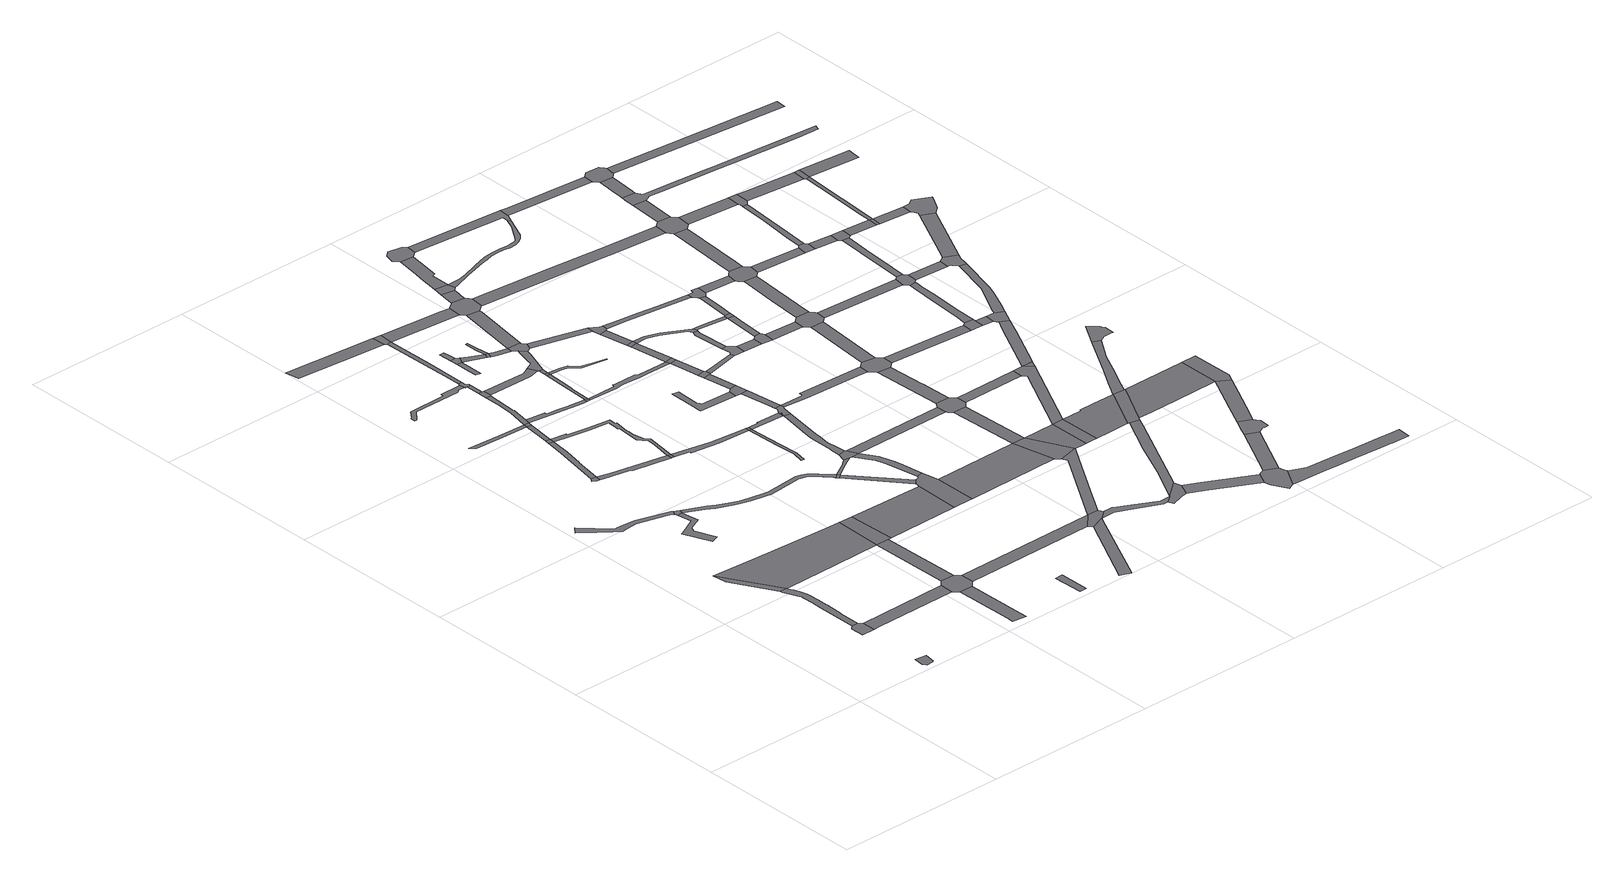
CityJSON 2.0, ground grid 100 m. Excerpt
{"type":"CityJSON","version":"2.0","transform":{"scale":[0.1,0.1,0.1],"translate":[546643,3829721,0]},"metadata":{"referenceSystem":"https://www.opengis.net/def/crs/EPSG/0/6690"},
"CityObjects":{
"road1":{"type":"Road","geometry":[{"type":"MultiSurface","lod":"1","boundaries":[[[0,1,2,3,4,5,6]]]}]},
"road2":{"type":"Road","geometry":[{"type":"MultiSurface","lod":"1","boundaries":[[[7,8,9,10,11,12,13,14]]]}]},
"road3":{"type":"Road","attributes":{"RoadStructureAttribute.sectionType":"1"},"geometry":[{"type":"MultiSurface","lod":"1","boundaries":[[[15,16,17,18,19,20,21,22,7,14,23,24,25,26,27,28,29,30,31,32,33,34,35,36,37,38]]]}]},
"road4":{"type":"Road","geometry":[{"type":"MultiSurface","lod":"1","boundaries":[[[39,40,15,38]]]}]},
"road5":{"type":"Road","attributes":{"RoadStructureAttribute.sectionType":"1"},"geometry":[{"type":"MultiSurface","lod":"1","boundaries":[[[41,42,43,44,45,46,47,48,49,50,51,52,53,54,55,56,57,58,59,60,61]]]}]},
"road6":{"type":"Road","attributes":{"RoadStructureAttribute.sectionType":"1"},"geometry":[{"type":"MultiSurface","lod":"1","boundaries":[[[12,11,62,63,64]]]}]},
"road7":{"type":"Road","attributes":{"RoadStructureAttribute.sectionType":"1"},"geometry":[{"type":"MultiSurface","lod":"1","boundaries":[[[65,66,67,68,69,70,71,72,73,74,75]]]}]},
"road8":{"type":"Road","geometry":[{"type":"MultiSurface","lod":"1","boundaries":[[[76,77,78,39,38,79,80,81,82]]]}]},
"road9":{"type":"Road","geometry":[{"type":"MultiSurface","lod":"1","boundaries":[[[61,60,75,74,83]]]}]},
"road10":{"type":"Road","attributes":{"RoadStructureAttribute.sectionType":"1"},"geometry":[{"type":"MultiSurface","lod":"1","boundaries":[[[84,85,86,87,88,89]]]}]},
"road11":{"type":"Road","geometry":[{"type":"MultiSurface","lod":"1","boundaries":[[[90,91,92,93,94]]]}]},
"road12":{"type":"Road","geometry":[{"type":"MultiSurface","lod":"1","boundaries":[[[95,96,64,63,97,86,85,98,99,100,101,102]]]}]},
"road13":{"type":"Road","attributes":{"RoadStructureAttribute.sectionType":"1"},"geometry":[{"type":"MultiSurface","lod":"1","boundaries":[[[103,104,105,106,107,108]]]}]},
"road14":{"type":"Road","attributes":{"RoadStructureAttribute.sectionType":"1"},"geometry":[{"type":"MultiSurface","lod":"1","boundaries":[[[109,110,90,94,111,112,113,114]]]}]},
"road15":{"type":"Road","attributes":{"RoadStructureAttribute.sectionType":"1"},"geometry":[{"type":"MultiSurface","lod":"1","boundaries":[[[81,95,102,115]]]}]},
"road16":{"type":"Road","attributes":{"RoadStructureAttribute.sectionType":"1"},"geometry":[{"type":"MultiSurface","lod":"1","boundaries":[[[116,117,118,94,93,119,120,121,122,123]]]}]},
"road17":{"type":"Road","geometry":[{"type":"MultiSurface","lod":"1","boundaries":[[[124,109,114,125]]]}]},
"road18":{"type":"Road","attributes":{"RoadStructureAttribute.sectionType":"1"},"geometry":[{"type":"MultiSurface","lod":"1","boundaries":[[[126,127,128,129,130,131,132,133,134,135,136,137,138,139,140]]]}]},
"road19":{"type":"Road","attributes":{"RoadStructureAttribute.sectionType":"1"},"geometry":[{"type":"MultiSurface","lod":"1","boundaries":[[[107,141,124,125,142]]]}]},
"road20":{"type":"Road","geometry":[{"type":"MultiSurface","lod":"1","boundaries":[[[82,81,115,143,144]]]}]},
"road21":{"type":"Road","geometry":[{"type":"MultiSurface","lod":"1","boundaries":[[[108,107,142,145]]]}]},
"road22":{"type":"Road","attributes":{"RoadStructureAttribute.sectionType":"1"},"geometry":[{"type":"MultiSurface","lod":"1","boundaries":[[[146,147,148,149,150,151,152,153,154,155,156,157,83,74,158,159,160,161,162,163,164,165,166,167,168,169,170,171,172]]]}]},
"road23":{"type":"Road","attributes":{"RoadStructureAttribute.sectionType":"1"},"geometry":[{"type":"MultiSurface","lod":"1","boundaries":[[[173,174,175,176,177,178,179,180,181,182,183,125,114,184,185,186,187,188,189,190,191,192,123,193]]]}]},
"road24":{"type":"Road","attributes":{"RoadStructureAttribute.sectionType":"1"},"geometry":[{"type":"MultiSurface","lod":"1","boundaries":[[[194,195,196,197,198]]]}]},
"road25":{"type":"Road","attributes":{"RoadStructureAttribute.sectionType":"1"},"geometry":[{"type":"MultiSurface","lod":"1","boundaries":[[[199,200,201,108,145,202,203,204,205]]]}]},
"road26":{"type":"Road","geometry":[{"type":"MultiSurface","lod":"1","boundaries":[[[206,207,208,209]]]}]},
"road27":{"type":"Road","geometry":[{"type":"MultiSurface","lod":"1","boundaries":[[[123,122,210,193]]]}]},
"road28":{"type":"Road","geometry":[{"type":"MultiSurface","lod":"1","boundaries":[[[211,212,199,205,213,214,215]]]}]},
"road29":{"type":"Road","attributes":{"RoadStructureAttribute.sectionType":"1"},"geometry":[{"type":"MultiSurface","lod":"1","boundaries":[[[216,211,215,217]]]}]},
"road30":{"type":"Road","geometry":[{"type":"MultiSurface","lod":"1","boundaries":[[[218,126,140,219,216,217,220,221,222,223,224]]]}]},
"road31":{"type":"Road","attributes":{"RoadStructureAttribute.sectionType":"1"},"geometry":[{"type":"MultiSurface","lod":"1","boundaries":[[[225,226,227,228,202,145,229,230,231,232]]]}]},
"road32":{"type":"Road","attributes":{"RoadStructureAttribute.sectionType":"1"},"geometry":[{"type":"MultiSurface","lod":"1","boundaries":[[[233,234,235,236,218,224]]]}]},
"road33":{"type":"Road","attributes":{"function":"2","RoadStructureAttribute.sectionType":"1"},"geometry":[{"type":"MultiSurface","lod":"1","boundaries":[[[144,143,237,238]]]}]},
"road34":{"type":"Road","attributes":{"RoadStructureAttribute.sectionType":"1"},"geometry":[{"type":"MultiSurface","lod":"1","boundaries":[[[239,100,99,240]]]}]},
"road35":{"type":"Road","attributes":{"RoadStructureAttribute.sectionType":"1"},"geometry":[{"type":"MultiSurface","lod":"1","boundaries":[[[241,242,243,244,245]]]}]},
"road36":{"type":"Road","attributes":{"RoadStructureAttribute.sectionType":"1"},"geometry":[{"type":"MultiSurface","lod":"1","boundaries":[[[246,247,214,213,248,249]]]}]},
"road37":{"type":"Road","attributes":{"RoadStructureAttribute.sectionType":"1"},"geometry":[{"type":"MultiSurface","lod":"1","boundaries":[[[250,251,193,210,252,253,254,255,256,257]]]}]},
"road38":{"type":"Road","geometry":[{"type":"MultiSurface","lod":"1","boundaries":[[[198,197,235,234,258]]]}]},
"road39":{"type":"Road","geometry":[{"type":"MultiSurface","lod":"1","boundaries":[[[259,260,261,241,245,262]]]}]},
"road40":{"type":"Road","geometry":[{"type":"MultiSurface","lod":"1","boundaries":[[[263,264,265,260,259]]]}]},
"road41":{"type":"Road","geometry":[{"type":"MultiSurface","lod":"1","boundaries":[[[266,232,231,267,268]]]}]},
"road42":{"type":"Road","geometry":[{"type":"MultiSurface","lod":"1","boundaries":[[[172,171,269,270]]]}]},
"road43":{"type":"Road","attributes":{"RoadStructureAttribute.sectionType":"1"},"geometry":[{"type":"MultiSurface","lod":"1","boundaries":[[[271,262,245,272,273]]]}]},
"road44":{"type":"Road","attributes":{"RoadStructureAttribute.sectionType":"1"},"geometry":[{"type":"MultiSurface","lod":"1","boundaries":[[[274,275,266,268,276,277,278,279]]]}]},
"road45":{"type":"Road","attributes":{"RoadStructureAttribute.sectionType":"1"},"geometry":[{"type":"MultiSurface","lod":"1","boundaries":[[[270,269,280,281]]]}]},
"road46":{"type":"Road","geometry":[{"type":"MultiSurface","lod":"1","boundaries":[[[282,274,279,283]]]}]},
"road47":{"type":"Road","geometry":[{"type":"MultiSurface","lod":"1","boundaries":[[[273,272,284,285]]]}]},
"road48":{"type":"Road","attributes":{"RoadStructureAttribute.sectionType":"1"},"geometry":[{"type":"MultiSurface","lod":"1","boundaries":[[[286,287,288,289,172,270,290,291,292,293,294]]]}]},
"road49":{"type":"Road","attributes":{"RoadStructureAttribute.sectionType":"1"},"geometry":[{"type":"MultiSurface","lod":"1","boundaries":[[[295,282,283,296]]]}]},
"road50":{"type":"Road","attributes":{"RoadStructureAttribute.sectionType":"1"},"geometry":[{"type":"MultiSurface","lod":"1","boundaries":[[[256,297,298,299,300,301,302,303]]]}]},
"road51":{"type":"Road","attributes":{"RoadStructureAttribute.sectionType":"1"},"geometry":[{"type":"MultiSurface","lod":"1","boundaries":[[[304,305,306,307,308]]]}]},
"road52":{"type":"Road","geometry":[{"type":"MultiSurface","lod":"1","boundaries":[[[309,310,311,312,273,285]]]}]},
"road53":{"type":"Road","attributes":{"RoadStructureAttribute.sectionType":"1"},"geometry":[{"type":"MultiSurface","lod":"1","boundaries":[[[313,285,284,314,315,316]]]}]},
"road54":{"type":"Road","geometry":[{"type":"MultiSurface","lod":"1","boundaries":[[[317,318,319,320,321,322,281,280,323,324,238,237,325,326,327]]]}]},
"road55":{"type":"Road","geometry":[{"type":"MultiSurface","lod":"1","boundaries":[[[328,329,330,331,332,333,334,335,246,249,295,296,336,337]]]}]},
"road56":{"type":"Road","geometry":[{"type":"MultiSurface","lod":"1","boundaries":[[[257,256,303,338]]]}]},
"road57":{"type":"Road","attributes":{"RoadStructureAttribute.sectionType":"1"},"geometry":[{"type":"MultiSurface","lod":"1","boundaries":[[[339,258,234,340,341,342,343]]]}]},
"road58":{"type":"Road","geometry":[{"type":"MultiSurface","lod":"1","boundaries":[[[344,345,346,286,294,347,348,349]]]}]},
"road59":{"type":"Road","attributes":{"RoadStructureAttribute.sectionType":"1"},"geometry":[{"type":"MultiSurface","lod":"1","boundaries":[[[347,350,351,320,319,352,353,354,355,348]]]}]},
"road60":{"type":"Road","geometry":[{"type":"MultiSurface","lod":"1","boundaries":[[[316,315,328,337,356,357,358,359]]]}]},
"road61":{"type":"Road","attributes":{"RoadStructureAttribute.sectionType":"1"},"geometry":[{"type":"MultiSurface","lod":"1","boundaries":[[[360,361,362,363,364,365,366,367,368,369,283,279]]]}]},
"road62":{"type":"Road","attributes":{"RoadStructureAttribute.sectionType":"1"},"geometry":[{"type":"MultiSurface","lod":"1","boundaries":[[[370,371,372,373,374,375,268,267,376,377,378,379,380,381,382]]]}]},
"road63":{"type":"Road","attributes":{"RoadStructureAttribute.sectionType":"1"},"geometry":[{"type":"MultiSurface","lod":"1","boundaries":[[[383,384,338,303,385,386,387,388]]]}]},
"road64":{"type":"Road","attributes":{"RoadStructureAttribute.sectionType":"1"},"geometry":[{"type":"MultiSurface","lod":"1","boundaries":[[[387,389,390,391,392,393,394,395,396,345,344,397,398,399,400,401,402,403,404]]]}]},
"road65":{"type":"Road","geometry":[{"type":"MultiSurface","lod":"1","boundaries":[[[239,240,306,305,405,406]]]}]},
"road66":{"type":"Road","attributes":{"RoadStructureAttribute.sectionType":"1"},"geometry":[{"type":"MultiSurface","lod":"1","boundaries":[[[407,408,409,410,411,412,413,414,415,416,417,418]]]}]},
"road67":{"type":"Road","attributes":{"RoadStructureAttribute.sectionType":"1"},"geometry":[{"type":"MultiSurface","lod":"1","boundaries":[[[419,420,316,359,421,422]]]}]},
"road68":{"type":"Road","geometry":[{"type":"MultiSurface","lod":"1","boundaries":[[[404,423,424,425,426,427,428,429,388,387],[430,431,387]]]}]},
"road69":{"type":"Road","attributes":{"RoadStructureAttribute.sectionType":"1"},"geometry":[{"type":"MultiSurface","lod":"1","boundaries":[[[357,356,432,433,434]]]}]},
"road70":{"type":"Road","attributes":{"RoadStructureAttribute.sectionType":"1"},"geometry":[{"type":"MultiSurface","lod":"1","boundaries":[[[435,436,437,438,439,440,441,428,427]]]}]},
"road71":{"type":"Road","geometry":[{"type":"MultiSurface","lod":"1","boundaries":[[[442,443,444,445,343,342,419,422,446,447,448,449,450,451]]]}]},
"road72":{"type":"Road","geometry":[{"type":"MultiSurface","lod":"1","boundaries":[[[452,453,454,418,417,438,437]]]}]},
"road73":{"type":"Road","attributes":{"function":"2","RoadStructureAttribute.sectionType":"1"},"geometry":[{"type":"MultiSurface","lod":"1","boundaries":[[[455,327,326,456]]]}]},
"road74":{"type":"Road","attributes":{"RoadStructureAttribute.sectionType":"1"},"geometry":[{"type":"MultiSurface","lod":"1","boundaries":[[[457,458,459,454,453]]]}]},
"road75":{"type":"Road","attributes":{"RoadStructureAttribute.sectionType":"1"},"geometry":[{"type":"MultiSurface","lod":"1","boundaries":[[[460,461,442,451,462,463]]]}]},
"road76":{"type":"Road","geometry":[{"type":"MultiSurface","lod":"1","boundaries":[[[464,465,466,459,458,467,468]]]}]},
"road77":{"type":"Road","attributes":{"RoadStructureAttribute.sectionType":"1"},"geometry":[{"type":"MultiSurface","lod":"1","boundaries":[[[469,470,466,465]]]}]},
"road78":{"type":"Road","attributes":{"RoadStructureAttribute.sectionType":"1"},"geometry":[{"type":"MultiSurface","lod":"1","boundaries":[[[471,472,473,474,405,305,475,476,477,478,479,480]]]}]},
"road79":{"type":"Road","attributes":{"RoadStructureAttribute.sectionType":"1"},"geometry":[{"type":"MultiSurface","lod":"1","boundaries":[[[481,349,348,482,483,484]]]}]},
"road80":{"type":"Road","geometry":[{"type":"MultiSurface","lod":"1","boundaries":[[[485,382,381,470,469]]]}]},
"road81":{"type":"Road","geometry":[{"type":"MultiSurface","lod":"1","boundaries":[[[486,460,463,487,488]]]}]},
"road82":{"type":"Road","attributes":{"RoadStructureAttribute.sectionType":"1"},"geometry":[{"type":"MultiSurface","lod":"1","boundaries":[[[489,490,491,492,382,485]]]}]},
"road83":{"type":"Road","geometry":[{"type":"MultiSurface","lod":"1","boundaries":[[[493,494,491,490,495]]]}]},
"road84":{"type":"Road","attributes":{"RoadStructureAttribute.sectionType":"1"},"geometry":[{"type":"MultiSurface","lod":"1","boundaries":[[[496,497,494,493]]]}]},
"road85":{"type":"Road","attributes":{"RoadStructureAttribute.sectionType":"1"},"geometry":[{"type":"MultiSurface","lod":"1","boundaries":[[[498,499,500,501,502,503,239,406]]]}]},
"road86":{"type":"Road","geometry":[{"type":"MultiSurface","lod":"1","boundaries":[[[504,505,506,434,433,497,496,507,508,509]]]}]},
"road87":{"type":"Road","attributes":{"RoadStructureAttribute.sectionType":"1"},"geometry":[{"type":"MultiSurface","lod":"1","boundaries":[[[510,511,512,513,486,488,514,515,516,517,518,519,520]]]}]},
"road88":{"type":"Road","attributes":{"RoadStructureAttribute.sectionType":"1"},"geometry":[{"type":"MultiSurface","lod":"1","boundaries":[[[521,522,523,468,467,524]]]}]},
"road89":{"type":"Road","attributes":{"RoadStructureAttribute.sectionType":"1"},"geometry":[{"type":"MultiSurface","lod":"1","boundaries":[[[525,526,527,427,426,528,529,530,531]]]}]},
"road90":{"type":"Road","geometry":[{"type":"MultiSurface","lod":"1","boundaries":[[[532,533,534,535,536,537,510,520,538,539,540,541,542]]]}]},
"road91":{"type":"Road","attributes":{"RoadStructureAttribute.sectionType":"1"},"geometry":[{"type":"MultiSurface","lod":"1","boundaries":[[[543,544,545,495,490,546,547,548,549,550,551,552]]]}]},
"road92":{"type":"Road","geometry":[{"type":"MultiSurface","lod":"1","boundaries":[[[553,554,480,479,555,556,557,558,559]]]}]},
"road93":{"type":"Road","geometry":[{"type":"MultiSurface","lod":"1","boundaries":[[[560,561,562,563,564,565,566,521,524,567,568,569,570,571]]]}]},
"road94":{"type":"Road","geometry":[{"type":"MultiSurface","lod":"1","boundaries":[[[455,456,501,500,572]]]}]},
"road95":{"type":"Road","attributes":{"RoadStructureAttribute.sectionType":"1"},"geometry":[{"type":"MultiSurface","lod":"1","boundaries":[[[549,573,574,575,562,561,576,550]]]}]},
"road96":{"type":"Road","attributes":{"RoadStructureAttribute.sectionType":"1"},"geometry":[{"type":"MultiSurface","lod":"1","boundaries":[[[577,455,572,578,579]]]}]},
"road97":{"type":"Road","attributes":{"RoadStructureAttribute.sectionType":"1"},"geometry":[{"type":"MultiSurface","lod":"1","boundaries":[[[580,571,570,581,582]]]}]},
"road98":{"type":"Road","attributes":{"RoadStructureAttribute.sectionType":"1"},"geometry":[{"type":"MultiSurface","lod":"1","boundaries":[[[583,572,500,584,585]]]}]},
"road99":{"type":"Road","attributes":{"RoadStructureAttribute.sectionType":"1"},"geometry":[{"type":"MultiSurface","lod":"1","boundaries":[[[586,587,588,589,509,508,590,591,592,593,594]]]}]},
"road100":{"type":"Road","geometry":[{"type":"MultiSurface","lod":"1","boundaries":[[[595,596,484,483,597,577,579,598,599,600,601,602]]]}]},
"road101":{"type":"Road","attributes":{"RoadStructureAttribute.sectionType":"1"},"geometry":[{"type":"MultiSurface","lod":"1","boundaries":[[[603,604,605,606,607,608,609,610,611,612,613,614,615,616,488,487,617,618,619,620,621,622,623,624,625,626,627,628,629]]]}]},
"road102":{"type":"Road","attributes":{"RoadStructureAttribute.sectionType":"1"},"geometry":[{"type":"MultiSurface","lod":"1","boundaries":[[[630,559,558,631,632,633]]]}]},
"road103":{"type":"Road","geometry":[{"type":"MultiSurface","lod":"1","boundaries":[[[634,635,552,551,636,637]]]}]},
"road104":{"type":"Road","geometry":[{"type":"MultiSurface","lod":"1","boundaries":[[[638,639,640,641,582,581,642,643]]]}]},
"road105":{"type":"Road","attributes":{"RoadStructureAttribute.sectionType":"1"},"geometry":[{"type":"MultiSurface","lod":"1","boundaries":[[[644,645,595,602,646,647,648]]]}]},
"road106":{"type":"Road","attributes":{"RoadStructureAttribute.sectionType":"1"},"geometry":[{"type":"MultiSurface","lod":"1","boundaries":[[[649,650,651,652,653,480,554,654,655]]]}]},
"road107":{"type":"Road","geometry":[{"type":"MultiSurface","lod":"1","boundaries":[[[583,585,656,657,658]]]}]},
"road108":{"type":"Road","attributes":{"RoadStructureAttribute.sectionType":"1"},"geometry":[{"type":"MultiSurface","lod":"1","boundaries":[[[636,641,640,659,660]]]}]},
"road109":{"type":"Road","geometry":[{"type":"MultiSurface","lod":"1","boundaries":[[[661,662,531,530,663,664,644,648,665,666,667,668,669,670]]]}]},
"road110":{"type":"Road","attributes":{"RoadStructureAttribute.sectionType":"1"},"geometry":[{"type":"MultiSurface","lod":"1","boundaries":[[[540,539,671,672,603,629,673,674,675]]]}]},
"road111":{"type":"Road","attributes":{"RoadStructureAttribute.sectionType":"1"},"geometry":[{"type":"MultiSurface","lod":"1","boundaries":[[[676,677,449,448,678,679,680,681,682,683]]]}]},
"road112":{"type":"Road","geometry":[{"type":"MultiSurface","lod":"1","boundaries":[[[684,637,636,660,685]]]}]},
"road113":{"type":"Road","attributes":{"RoadStructureAttribute.sectionType":"1"},"geometry":[{"type":"MultiSurface","lod":"1","boundaries":[[[686,643,642,687,688]]]}]},
"road114":{"type":"Road","attributes":{"RoadStructureAttribute.sectionType":"1"},"geometry":[{"type":"MultiSurface","lod":"1","boundaries":[[[689,684,685,690,691]]]}]},
"road115":{"type":"Road","attributes":{"RoadStructureAttribute.sectionType":"1"},"geometry":[{"type":"MultiSurface","lod":"1","boundaries":[[[692,693,661,670]]]}]},
"road116":{"type":"Road","geometry":[{"type":"MultiSurface","lod":"1","boundaries":[[[694,695,696,633,632,697,698,699,700,701,702,703]]]}]},
"road117":{"type":"Road","attributes":{"RoadStructureAttribute.sectionType":"1"},"geometry":[{"type":"MultiSurface","lod":"1","boundaries":[[[600,599,704,705]]]}]},
"road118":{"type":"Road","geometry":[{"type":"MultiSurface","lod":"1","boundaries":[[[706,707,708,594,593,709,710,689,691,711,712,713,714]]]}]},
"road119":{"type":"Road","attributes":{"function":"2","RoadStructureAttribute.sectionType":"1"},"geometry":[{"type":"MultiSurface","lod":"1","boundaries":[[[715,716,717,658,657,718,719,720,721,649,722]]]}]},
"road120":{"type":"Road","attributes":{"RoadStructureAttribute.sectionType":"1"},"geometry":[{"type":"MultiSurface","lod":"1","boundaries":[[[705,704,723,583,658,724,725]]]}]},
"road121":{"type":"Road","geometry":[{"type":"MultiSurface","lod":"1","boundaries":[[[726,727,688,687,728,693,692,729,730,731,732,733]]]}]},
"road122":{"type":"Road","attributes":{"RoadStructureAttribute.sectionType":"1"},"geometry":[{"type":"MultiSurface","lod":"1","boundaries":[[[714,713,734,735]]]}]},
"road123":{"type":"Road","attributes":{"RoadStructureAttribute.sectionType":"1"},"geometry":[{"type":"MultiSurface","lod":"1","boundaries":[[[736,737,694,703,738,739]]]}]},
"road124":{"type":"Road","geometry":[{"type":"MultiSurface","lod":"1","boundaries":[[[722,649,655,740,741,742,743,744]]]}]},
"road125":{"type":"Road","attributes":{"RoadStructureAttribute.sectionType":"1"},"geometry":[{"type":"MultiSurface","lod":"1","boundaries":[[[745,746,747,748,668,667,749,750]]]}]},
"road126":{"type":"Road","attributes":{"RoadStructureAttribute.sectionType":"1"},"geometry":[{"type":"MultiSurface","lod":"1","boundaries":[[[751,752,726,733,753]]]}]},
"road127":{"type":"Road","attributes":{"RoadStructureAttribute.sectionType":"1"},"geometry":[{"type":"MultiSurface","lod":"1","boundaries":[[[754,725,724]]]}]},
"road128":{"type":"Road","geometry":[{"type":"MultiSurface","lod":"1","boundaries":[[[755,756,735,734,757,751,753,758,759,760,761,762]]]}]},
"road129":{"type":"Road","attributes":{"RoadStructureAttribute.sectionType":"1"},"geometry":[{"type":"MultiSurface","lod":"1","boundaries":[[[763,764,765,766,767,700,699,768,769,770,771,772,773,774,775,776,777]]]}]},
"road130":{"type":"Road","geometry":[{"type":"MultiSurface","lod":"1","boundaries":[[[778,779,736,739,780,781,782,783,784,785,786]]]}]},
"road131":{"type":"Road","attributes":{"RoadStructureAttribute.sectionType":"1"},"geometry":[{"type":"MultiSurface","lod":"1","boundaries":[[[731,730,787,788]]]}]},
"road132":{"type":"Road","attributes":{"RoadStructureAttribute.sectionType":"1"},"geometry":[{"type":"MultiSurface","lod":"1","boundaries":[[[789,755,762,790,791]]]}]},
"road133":{"type":"Road","attributes":{"function":"2","RoadStructureAttribute.sectionType":"1"},"geometry":[{"type":"MultiSurface","lod":"1","boundaries":[[[743,742,792,793,794,795,796]]]}]},
"road134":{"type":"Road","attributes":{"RoadStructureAttribute.sectionType":"1"},"geometry":[{"type":"MultiSurface","lod":"1","boundaries":[[[797,798,725,799,800,801,802]]]}]},
"road135":{"type":"Road","geometry":[{"type":"MultiSurface","lod":"1","boundaries":[[[803,675,674,804,805,806]]]}]},
"road136":{"type":"Road","attributes":{"RoadStructureAttribute.sectionType":"1"},"geometry":[{"type":"MultiSurface","lod":"1","boundaries":[[[807,808,809,810,811,812,813,722,744,814,815,816,817]]]}]},
"road137":{"type":"Road","geometry":[{"type":"MultiSurface","lod":"1","boundaries":[[[818,750,749,819,820,821]]]}]},
"road138":{"type":"Road","attributes":{"RoadStructureAttribute.sectionType":"1"},"geometry":[{"type":"MultiSurface","lod":"1","boundaries":[[[760,759,822,823]]]}]},
"road139":{"type":"Road","geometry":[{"type":"MultiSurface","lod":"1","boundaries":[[[824,825,683,682,826,789,791,827,828,829,830]]]}]},
"road140":{"type":"Road","attributes":{"RoadStructureAttribute.sectionType":"1"},"geometry":[{"type":"MultiSurface","lod":"1","boundaries":[[[795,831,832,833,778,786,834,835,836]]]}]},
"road141":{"type":"Road","attributes":{"RoadStructureAttribute.sectionType":"1"},"geometry":[{"type":"MultiSurface","lod":"1","boundaries":[[[837,820,819,838,839,840]]]}]},
"road142":{"type":"Road","attributes":{"RoadStructureAttribute.sectionType":"1"},"geometry":[{"type":"MultiSurface","lod":"1","boundaries":[[[841,842,843,844,845,846,847,848,849,850,818,821]]]}]},
"road143":{"type":"Road","geometry":[{"type":"MultiSurface","lod":"1","boundaries":[[[851,824,830,852]]]}]},
"road144":{"type":"Road","geometry":[{"type":"MultiSurface","lod":"1","boundaries":[[[840,839,853,854,797,802,855,856]]]}]},
"road145":{"type":"Road","geometry":[{"type":"MultiSurface","lod":"1","boundaries":[[[857,858,788,787,859,846,845,860,861,862,863,864,865]]]}]},
"road146":{"type":"Road","geometry":[{"type":"MultiSurface","lod":"1","boundaries":[[[866,867,823,822,868,869,870,871,872]]]}]},
"road147":{"type":"Road","attributes":{"RoadStructureAttribute.sectionType":"1"},"geometry":[{"type":"MultiSurface","lod":"1","boundaries":[[[873,874,875,876,877,878,879]]]}]},
"road148":{"type":"Road","geometry":[{"type":"MultiSurface","lod":"1","boundaries":[[[796,795,836,880,881,882]]]}]},
"road149":{"type":"Road","geometry":[{"type":"MultiSurface","lod":"1","boundaries":[[[883,807,817,884,885,886,887,888,889,890]]]}]},
"road150":{"type":"Road","attributes":{"RoadStructureAttribute.sectionType":"1"},"geometry":[{"type":"MultiSurface","lod":"1","boundaries":[[[891,828,827,892,893]]]}]},
"road151":{"type":"Road","geometry":[{"type":"MultiSurface","lod":"1","boundaries":[[[894,895,806,805,896,873,879,897,898,899,900,901]]]}]},
"road152":{"type":"Road","attributes":{"RoadStructureAttribute.sectionType":"1"},"geometry":[{"type":"MultiSurface","lod":"1","boundaries":[[[869,868,902,903]]]}]},
"road153":{"type":"Road","attributes":{"RoadStructureAttribute.sectionType":"1"},"geometry":[{"type":"MultiSurface","lod":"1","boundaries":[[[904,905,906,857,865,907,908,909]]]}]},
"road154":{"type":"Road","attributes":{"RoadStructureAttribute.sectionType":"1"},"geometry":[{"type":"MultiSurface","lod":"1","boundaries":[[[910,911,912,866,872,913,914]]]}]},
"road155":{"type":"Road","attributes":{"RoadStructureAttribute.sectionType":"1"},"geometry":[{"type":"MultiSurface","lod":"1","boundaries":[[[915,916,917,856,855,918,919,920,921,922]]]}]},
"road156":{"type":"Road","attributes":{"RoadStructureAttribute.sectionType":"1"},"geometry":[{"type":"MultiSurface","lod":"1","boundaries":[[[863,862,923,924]]]}]},
"road157":{"type":"Road","geometry":[{"type":"MultiSurface","lod":"1","boundaries":[[[925,903,902,904,909,926,927]]]}]},
"road158":{"type":"Road","geometry":[{"type":"MultiSurface","lod":"1","boundaries":[[[893,892,928,929,910,914,930,931,932,933]]]}]},
"road159":{"type":"Road","geometry":[{"type":"MultiSurface","lod":"1","boundaries":[[[934,935,924,923,936,937,938,915,922,939,940,941]]]}]},
"road160":{"type":"Road","attributes":{"RoadStructureAttribute.sectionType":"1"},"geometry":[{"type":"MultiSurface","lod":"1","boundaries":[[[942,943,927,926,944,945]]]}]},
"road161":{"type":"Road","geometry":[{"type":"MultiSurface","lod":"1","boundaries":[[[945,944,946,947]]]}]},
"road162":{"type":"Road","attributes":{"RoadStructureAttribute.sectionType":"1"},"geometry":[{"type":"MultiSurface","lod":"1","boundaries":[[[948,949,933,932,950,951,952,953,954]]]}]},
"road163":{"type":"Road","attributes":{"RoadStructureAttribute.sectionType":"1"},"geometry":[{"type":"MultiSurface","lod":"1","boundaries":[[[955,956,934,941,957]]]}]},
"road164":{"type":"Road","attributes":{"RoadStructureAttribute.sectionType":"1"},"geometry":[{"type":"MultiSurface","lod":"1","boundaries":[[[876,958,851,852,959,960,961,962,963,964,965,966,967,968,969,970,971,972,877]]]}]},
"road165":{"type":"Road","attributes":{"RoadStructureAttribute.sectionType":"1"},"geometry":[{"type":"MultiSurface","lod":"1","boundaries":[[[947,946,973,974]]]}]},
"road166":{"type":"Road","attributes":{"RoadStructureAttribute.sectionType":"1"},"geometry":[{"type":"MultiSurface","lod":"1","boundaries":[[[975,976,977,978,979,945,947]]]}]},
"road167":{"type":"Road","geometry":[{"type":"MultiSurface","lod":"1","boundaries":[[[954,953,980,977,976,981]]]}]},
"road168":{"type":"Road","attributes":{"RoadStructureAttribute.sectionType":"1"},"geometry":[{"type":"MultiSurface","lod":"1","boundaries":[[[982,899,898,983,984,985]]]}]},
"road169":{"type":"Road","geometry":[{"type":"MultiSurface","lod":"1","boundaries":[[[986,987,988,974,973,989,990,991,955,957,992,993,994]]]}]},
"road170":{"type":"Road","attributes":{"RoadStructureAttribute.sectionType":"1"},"geometry":[{"type":"MultiSurface","lod":"1","boundaries":[[[981,976,995,996,997]]]}]}
},
"vertices":[
[478,115,0],[469,56,0],[484,35,0],[523,37,0],[524,41,0],[533,46,0],[542,106,0],
[461,563,0],[443,547,0],[439,543,0],[442,463,0],[519,464,0],[518,544,0],[517,545,0],[497,563,0],
[416,1045,0],[421,1031,0],[448,968,0],[462,935,0],[462,916,0],[462,856,0],[461,795,0],[461,692,0],[499,684,0],[500,692,0],[504,794,0],[501,795,0],[502,857,0],[502,913,0],[502,916,0],[501,919,0],[497,938,0],[494,957,0],[489,971,0],[486,982,0],[482,994,0],[476,1011,0],[469,1027,0],[459,1044,0],
[271,1378,0],[282,1293,0],
[530,1973,0],[343,2032,0],[255,2038,0],[226,2040,0],[215,2040,0],[141,2113,0],[73,2180,0],[42,2143,0],[114,2084,0],[125,2075,0],[185,2026,0],[226,1997,0],[229,1995,0],[255,1998,0],[310,2004,0],[320,2003,0],[333,2002,0],[443,1973,0],[503,1953,0],[527,1943,0],[540,1968,0],
[557,465,0],[1044,470,0],[1046,549,0],
[545,1840,0],[454,1794,0],[428,1781,0],[493,1624,0],[518,1634,0],[537,1642,0],[490,1762,0],[502,1791,0],[577,1825,0],[561,1928,0],[531,1923,0],
[991,1339,0],[795,1348,0],[536,1361,0],[482,1044,0],[794,1048,0],[1070,1052,0],[1079,1336,0],
[573,1952,0],
[1158,93,0],[1155,441,0],[1075,441,0],[1078,99,0],[1079,58,0],[1159,48,0],
[447,2469,0],[435,2453,0],[457,2438,0],[471,2435,0],[478,2466,0],
[1075,581,0],[1055,559,0],[1055,459,0],[1175,461,0],[1187,472,0],[1187,551,0],[1175,562,0],[1155,578,0],
[386,3084,0],[194,3094,0],[223,3068,0],[390,3060,0],[545,3052,0],[550,3077,0],
[520,2863,0],[503,2752,0],[506,2629,0],[510,2628,0],[531,2741,0],[548,2859,0],
[1150,1052,0],
[688,2422,0],[551,2449,0],[550,2446,0],[490,2431,0],[636,2400,0],[657,2392,0],[878,2350,0],[878,2383,0],
[524,2892,0],[552,2888,0],
[566,3569,0],[440,3568,0],[439,3553,0],[216,3548,0],[184,3505,0],[173,3497,0],[175,3497,0],[173,3469,0],[180,3469,0],[185,3469,0],[192,3477,0],[234,3528,0],[514,3530,0],[531,3541,0],[573,3541,0],
[532,2943,0],[574,3048,0],
[1170,1052,0],[1160,1332,0],
[578,3075,0],
[1312,1746,0],[1300,1758,0],[1293,1764,0],[1271,1783,0],[1243,1796,0],[1214,1806,0],[1015,1789,0],[905,1806,0],[852,1821,0],[798,1841,0],[739,1867,0],[697,1892,0],[669,1874,0],[715,1849,0],[804,1808,0],[838,1798,0],[891,1783,0],[970,1767,0],[1010,1761,0],[1048,1762,0],[1123,1770,0],[1210,1779,0],[1258,1762,0],[1275,1747,0],[1346,1671,0],[1353,1662,0],[1378,1682,0],
[922,2553,0],[898,2584,0],[887,2650,0],[891,2681,0],[889,2698,0],[899,2780,0],[890,2782,0],[895,2828,0],[772,2841,0],[642,2865,0],[643,2871,0],[637,2843,0],[759,2822,0],[759,2819,0],[873,2808,0],[867,2734,0],[873,2733,0],[866,2596,0],[901,2546,0],[898,2497,0],[896,2379,0],
[9,4242,0],[22,4159,0],[420,4123,0],[552,4112,0],[550,4193,0],
[583,3394,0],[584,3311,0],[575,3204,0],[587,3107,0],[606,3212,0],[601,3213,0],[612,3394,0],
[1559,219,0],[1514,218,0],[1517,43,0],[1562,45,0],
[892,2348,0],
[583,3450,0],[583,3421,0],[620,3401,0],[615,3449,0],[607,3449,0],
[583,3533,0],[607,3533,0],
[572,3583,0],[573,3533,0],[607,3545,0],[607,3547,0],[605,3549,0],[592,3559,0],[592,3583,0],
[825,3062,0],[764,3074,0],[702,3079,0],[701,3091,0],[710,3056,0],[904,3030,0],[929,3030,0],[929,3051,0],
[594,3827,0],[592,4107,0],[565,4099,0],[572,3654,0],
[1596,1057,0],[1602,1321,0],
[2038,560,0],[1963,479,0],
[691,3727,0],[690,3636,0],[691,3589,0],[721,3587,0],[722,3727,0],
[925,3466,0],[878,3441,0],[883,3396,0],[945,3411,0],
[1259,2317,0],[1126,2331,0],[983,2334,0],[982,2322,0],[1151,2296,0],[1329,2286,0],[1338,2285,0],[1340,2311,0],
[599,4188,0],
[722,3774,0],[691,3773,0],[692,3759,0],[742,3764,0],
[719,3822,0],[716,3852,0],[688,3851,0],
[935,3056,0],[951,3030,0],[951,3047,0],
[1364,1649,0],[1387,1668,0],
[782,3742,0],[846,3677,0],[857,3706,0],
[948,3345,0],[940,3177,0],[956,3166,0],[957,3176,0],[960,3215,0],[968,3344,0],
[1605,1351,0],[1632,1381,0],
[949,3367,0],[970,3366,0],
[863,3670,0],[875,3701,0],
[1496,1762,0],[1491,1757,0],[1471,1741,0],[1463,1734,0],[1457,1714,0],[1469,1722,0],[1503,1740,0],[1517,1747,0],[1531,1754,0],
[951,3409,0],[974,3408,0],
[1345,2087,0],[1351,1968,0],[1339,1901,0],[1356,1898,0],[1368,1967,0],[1361,2088,0],[1356,2285,0],
[2038,428,0],[2067,486,0],[1982,454,0],[1763,25,0],[1826,3,0],
[867,3778,0],[863,3843,0],[851,3841,0],[852,3771,0],
[905,3689,0],[898,3656,0],[974,3639,0],[979,3672,0],
[1711,1338,0],[1704,1380,0],[1700,1411,0],[1661,1398,0],[1657,1390,0],[1654,1385,0],[1609,1346,0],[1607,1339,0],[1716,1059,0],[1718,1059,0],[1716,1307,0],
[1002,3617,0],[995,3596,0],[986,3564,0],[984,3558,0],[971,3511,0],[968,3488,0],[963,3485,0],[942,3475,0],[1024,3552,0],[1035,3584,0],
[1358,2310,0],
[973,4154,0],[604,4106,0],[965,4075,0],[1016,4070,0],[1025,4149,0],
[1558,1824,0],[1512,1813,0],[1499,1771,0],[1544,1755,0],[1591,1756,0],[1564,1816,0],
[1610,1652,0],[1627,1598,0],[1679,1548,0],[1673,1580,0],[1664,1618,0],[1648,1671,0],
[1062,3599,0],[1080,3640,0],[1061,3664,0],[1059,3667,0],
[1041,3340,0],[1075,3330,0],[1127,3287,0],[1275,3262,0],[1275,3266,0],[1275,3270,0],[1189,3285,0],[1130,3304,0],[1087,3345,0],[1048,3356,0],
[1431,3046,0],[1294,3048,0],[1274,3059,0],[1149,3062,0],[1129,3063,0],[1126,3046,0],[1123,3026,0],[1167,3032,0],[1200,3030,0],[1272,3024,0],[1329,3026,0],[1478,3021,0],[1475,3049,0],
[1419,2314,0],[1419,2308,0],[1548,2275,0],[1557,2275,0],[1559,2275,0],[1560,2310,0],
[1557,2265,0],[1548,2211,0],[1525,2073,0],[1518,2028,0],[1517,2021,0],[1516,2007,0],[1514,1878,0],[1513,1867,0],[1554,1869,0],[1554,1878,0],[1549,1941,0],[1557,2007,0],[1560,2040,0],[1560,2043,0],[1565,2067,0],[1598,2265,0],
[2119,528,0],[2104,557,0],
[1335,2628,0],[1329,2640,0],[1323,2651,0],[1329,2793,0],[1310,2797,0],[1291,2800,0],[1291,2797,0],[1287,2641,0],[1286,2607,0],[1286,2585,0],[1510,2572,0],[1513,2622,0],
[1042,4041,0],[1039,4027,0],[1118,4014,0],[1120,4030,0],
[1604,2301,0],[1606,2309,0],[1609,2328,0],[1618,2334,0],[1616,2358,0],[1576,2353,0],[1579,2338,0],[1567,2301,0],[1568,2301,0],
[1348,3520,0],[1400,3506,0],[1404,3548,0],
[1614,2371,0],[1613,2381,0],[1588,2575,0],[1545,2570,0],[1545,2569,0],[1573,2375,0],[1574,2371,0],
[1065,4181,0],[1064,4178,0],[1064,4176,0],[1027,4149,0],[1121,4033,0],[1154,4059,0],[1158,4058,0],[1167,4137,0],[1144,4171,0],[1143,4171,0],
[1586,2591,0],[1578,2647,0],[1534,2641,0],
[2222,1313,0],[2273,1065,0],
[1555,2811,0],[1555,2813,0],[1511,2807,0],
[1080,4272,0],[1072,4225,0],[1153,4222,0],[1160,4259,0],
[1557,2848,0],[1550,2852,0],[1505,2845,0],[1565,2816,0],[1558,2848,0],
[1524,3028,0],[1480,3021,0],
[2396,415,0],[2262,483,0],[2182,524,0],[2174,528,0],[2156,488,0],[2162,485,0],[2244,447,0],[2386,382,0],[2414,382,0],[2459,415,0],
[1872,1818,0],[1909,1758,0],[2177,1759,0],[2177,1820,0],
[1519,3056,0],
[1090,4330,0],[1179,4276,0],[1170,4321,0],
[1487,3269,0],[1486,3276,0],[1443,3270,0],[1474,3055,0],
[1482,3302,0],[1439,3295,0],[1484,3302,0],
[1458,3470,0],[1408,3461,0],
[2205,723,0],[2360,973,0],[2420,1069,0],[2302,1039,0],[2315,1008,0],[2307,995,0],
[1460,3514,0],[1457,3515,0],[1455,3516,0],[1464,3475,0],[1469,3479,0],[1474,3513,0],
[1142,4639,0],[1122,4521,0],[1119,4504,0],[1111,4455,0],[1170,4328,0],[1170,4331,0],[1170,4434,0],[1189,4440,0],[1200,4503,0],[1201,4508,0],[1223,4634,0],
[1758,2887,0],[1660,2866,0],[1590,2851,0],[1766,2863,0],
[1762,2379,0],[1760,2357,0],[1760,2352,0],[1760,2322,0],[2087,2306,0],[2148,2302,0],[2154,2361,0],
[1161,4754,0],[1139,4736,0],[1131,4730,0],[1116,4671,0],[1120,4665,0],[1126,4659,0],[1246,4651,0],[1256,4659,0],[1261,4718,0],[1258,4722,0],[1241,4740,0],
[1786,3192,0],[1640,3273,0],[1557,3300,0],[1554,3280,0],[1620,3259,0],[1751,3191,0],[1763,3165,0],[1789,3158,0],[1792,3170,0],[1787,3191,0],
[2563,479,0],[2558,495,0],[2429,350,0],[2497,373,0],[2507,375,0],[2537,382,0],[2571,455,0],
[1798,2950,0],[1794,2954,0],[1764,2951,0],[1767,2923,0],[1767,2920,0],[1770,2899,0],[1764,2894,0],[1768,2863,0],[1777,2862,0],[1799,2861,0],[1829,2859,0],[1833,2919,0],
[2302,1314,0],
[1763,3164,0],[1750,3136,0],[1756,3047,0],[1783,3137,0],
[2205,1729,0],[2301,1315,0],[2285,1728,0],
[1940,2912,0],[1940,2853,0],[1942,2912,0],
[2493,1315,0],[2458,1069,0],[2492,1069,0],
[1984,3449,0],[1807,3470,0],[1687,3486,0],[1567,3500,0],[1602,3466,0],[1805,3440,0],[1980,3417,0],[1982,3417,0],[1986,3449,0],
[2200,1853,0],[2184,1829,0],[2186,1749,0],[2305,1750,0],[2314,1760,0],[2310,1820,0],[2301,1830,0],[2281,1850,0],
[1801,4577,0],[1774,4515,0],[1757,4487,0],[1712,4419,0],[1698,4406,0],[1675,4401,0],[1645,4398,0],[1588,4400,0],[1543,4400,0],[1483,4392,0],[1393,4366,0],[1303,4335,0],[1249,4322,0],[1183,4321,0],[1201,4283,0],[1304,4317,0],[1431,4356,0],[1478,4367,0],[1515,4377,0],[1563,4382,0],[1598,4380,0],[1635,4373,0],[1673,4374,0],[1698,4384,0],[1730,4404,0],[1755,4429,0],[1814,4560,0],
[2644,417,0],[2625,337,0],[2894,199,0],[2930,271,0],
[1892,3181,0],[1815,3190,0],[1982,3149,0],[1982,3172,0],
[2006,2921,0],[2004,2925,0],[2000,2935,0],[1962,2929,0],[2008,2848,0],[2012,2909,0],
[2185,2267,0],[2194,2033,0],[2274,2033,0],[2274,2036,0],[2265,2258,0],
[2774,1071,0],[2779,1068,0],[2782,1067,0],[2667,840,0],[2570,632,0],[2812,1000,0],[2840,1056,0],
[2540,1068,0],[2564,1069,0],[2561,1316,0],
[2015,3097,0],[2020,3146,0],
[2189,2391,0],[2164,2370,0],[2161,2290,0],[2170,2282,0],[2284,2276,0],[2286,2278,0],[2296,2287,0],[2298,2346,0],[2286,2358,0],[2268,2377,0],
[1799,4612,0],[1802,4612,0],[1834,4607,0],[1835,4609,0],[1839,4669,0],
[1956,4067,0],[1654,4094,0],[1645,4015,0],[1854,3996,0],[1949,3987,0],[2036,3980,0],[2302,3957,0],[2308,4035,0],
[1987,3179,0],[2023,3176,0],
[2024,2908,0],[2201,2837,0],[2204,2896,0],
[2008,3387,0],[2031,3252,0],[2040,3377,0],
[2308,2806,0],[2228,2804,0],
[2969,286,0],[2942,275,0],[2938,274,0],[2906,158,0],[2948,70,0],[2987,89,0],[3053,204,0],[3053,206,0],[3049,221,0],[3041,251,0],
[2689,1763,0],[2689,1823,0],
[2026,3466,0],[2019,3447,0],[1999,3447,0],[2003,3392,0],[2007,3388,0],[2043,3380,0],[2045,3383,0],[2063,3402,0],[2068,3462,0],
[2776,1324,0],[2684,1324,0],[2682,1317,0],[2577,1069,0],[2577,1070,0],[2634,1070,0],[2771,1071,0],[2906,1325,0],
[2706,1735,0],[2800,1787,0],[2751,1823,0],
[2239,2927,0],[2215,2906,0],[2210,2826,0],[2326,2819,0],[2338,2829,0],[2344,2889,0],[2336,2899,0],[2318,2921,0],
[2246,3387,0],[2257,3446,0],
[3130,606,0],[3053,454,0],[3113,395,0],[3202,570,0],
[2847,1070,0],[2847,1071,0],[2848,1071,0],[2984,1320,0],[2975,1320,0],
[2796,2311,0],[2783,2313,0],[2782,2313,0],[2544,2329,0],[2798,2251,0],[2802,2311,0],
[2277,3354,0],[2257,3131,0],[2357,3347,0],
[2818,1824,0],
[2288,3475,0],[2267,3455,0],[2257,3376,0],[2377,3365,0],[2387,3374,0],[2394,3434,0],[2386,3445,0],[2368,3467,0],
[3626,128,0],[3622,128,0],[3457,139,0],[3293,150,0],[3150,160,0],[3041,86,0],[3090,82,0],[3181,77,0],[3281,70,0],[3387,63,0],[3540,53,0],[3617,48,0],[3620,48,0],[3723,42,0],[3728,120,0],
[3185,716,0],[3146,639,0],[3240,587,0],[3250,586,0],[3257,586,0],[3274,585,0],[3278,646,0],[3272,655,0],[3257,680,0],
[2839,2800,0],[2845,2861,0],
[2329,3924,0],[2373,3523,0],[2407,3917,0],
[2930,1071,0],[3107,1072,0],[3343,1074,0],[3365,1075,0],[3363,1322,0],
[2952,2216,0],[2919,2155,0],[2821,1826,0],[2921,2026,0],[2955,2092,0],[3003,2192,0],
[1884,4665,0],[1862,4606,0],[2360,4563,0],[2363,4624,0],
[3165,1766,0],[3092,1643,0],[3028,1533,0],[2961,1422,0],[2928,1364,0],[2927,1362,0],[2913,1337,0],[2998,1365,0],[3054,1476,0],[3122,1612,0],[3210,1745,0],
[2820,2323,0],[2869,2246,0],[2873,2304,0],[2874,2321,0],
[2684,3350,0],[2695,3409,0],
[2341,4062,0],[2319,4044,0],[2303,3956,0],[2439,3945,0],[2448,4024,0],[2439,4034,0],[2421,4056,0],
[3345,1035,0],[3312,969,0],[3249,844,0],[3313,790,0],[3381,924,0],[3435,1031,0],
[2918,2302,0],[2919,2242,0],[2936,2241,0],[2941,2300,0],
[2877,2426,0],[2892,2639,0],[2898,2740,0],[2899,2744,0],[2900,2773,0],[2861,2771,0],[2861,2769,0],[2858,2743,0],[2843,2573,0],[2830,2398,0],
[2359,4262,0],[2440,4254,0],
[2943,2230,0],[2945,2227,0],[3041,2271,0],[2993,2295,0],
[2865,2875,0],[2856,2869,0],[2847,2789,0],[2901,2781,0],[2905,2783,0],[2918,2792,0],[2923,2852,0],[2912,2863,0],[2904,2873,0],
[2709,3427,0],[2702,3418,0],[2747,3345,0],[2753,3404,0],[2744,3415,0],[2743,3418,0],[2740,3422,0],
[2385,4534,0],[2372,4406,0],[2369,4368,0],[2367,4352,0],[2447,4345,0],[2449,4366,0],[2464,4528,0],
[3447,1056,0],[3457,1075,0],[3455,1323,0],
[3242,1896,0],[3246,1763,0],[3294,1763,0],[3305,1763,0],[3306,1822,0],[3300,1832,0],[3292,1847,0],[3285,1859,0],
[2582,4012,0],[2752,3917,0],[2756,3996,0],
[2396,4650,0],[2374,4633,0],[2369,4553,0],[2481,4543,0],[2491,4552,0],[2501,4612,0],[2493,4622,0],[2475,4644,0],
[2886,3333,0],[2891,3391,0],
[2902,3317,0],[2890,3172,0],[2890,3168,0],[2912,2961,0],[2930,3169,0],[2943,3309,0],
[2756,3890,0],[2739,3714,0],[2716,3507,0],[2753,3559,0],[2782,3887,0],
[3166,2744,0],[3103,2514,0],[3001,2315,0],[3062,2315,0],[3114,2424,0],[3118,2432,0],[3141,2493,0],[3206,2733,0],
[3122,2779,0],[3125,2839,0],
[2907,3390,0],[2961,3324,0],[2966,3385,0],
[2754,3912,0],[2757,3907,0],[2796,3901,0],[2804,3909,0],[2806,3912,0],[2808,3992,0],
[3161,2862,0],[3140,2849,0],[3143,2778,0],[3145,2774,0],[3147,2771,0],[3214,2761,0],[3222,2794,0],[3237,2825,0],
[3122,3371,0],[3101,3373,0],[3127,3309,0],[3132,3370,0],
[3147,3308,0],[3152,3368,0],
[2901,3983,0],[2860,3987,0],[2853,3907,0],[2902,3903,0],[3149,3879,0],[3155,3878,0],[3163,3959,0],
[3346,3233,0],[3190,2920,0],[3419,3197,0],
[2363,4312,0],[2472,4271,0],[2474,4272,0],[2571,4262,0],[2914,4233,0],[3067,4220,0],[3405,4190,0],[3529,4182,0],[3539,4212,0],[3219,4241,0],[2899,4268,0],[2849,4273,0],[2553,4300,0],[2468,4306,0],[2467,4308,0],
[3335,3291,0],[3341,3351,0],
[3170,3616,0],[3188,3876,0],[3165,3868,0],[3152,3663,0],[3137,3453,0],
[3163,3871,0],[3195,3956,0],
[2896,4575,0],[2896,4516,0],[3553,4456,0],[3558,4516,0],
[3414,3371,0],[3381,3348,0],[3361,3350,0],[3342,3281,0],[3353,3263,0],[3357,3256,0],[3458,3226,0],[3500,3300,0],[3511,3324,0],
[3195,3875,0],[3496,3847,0],[3504,3927,0]
]}
